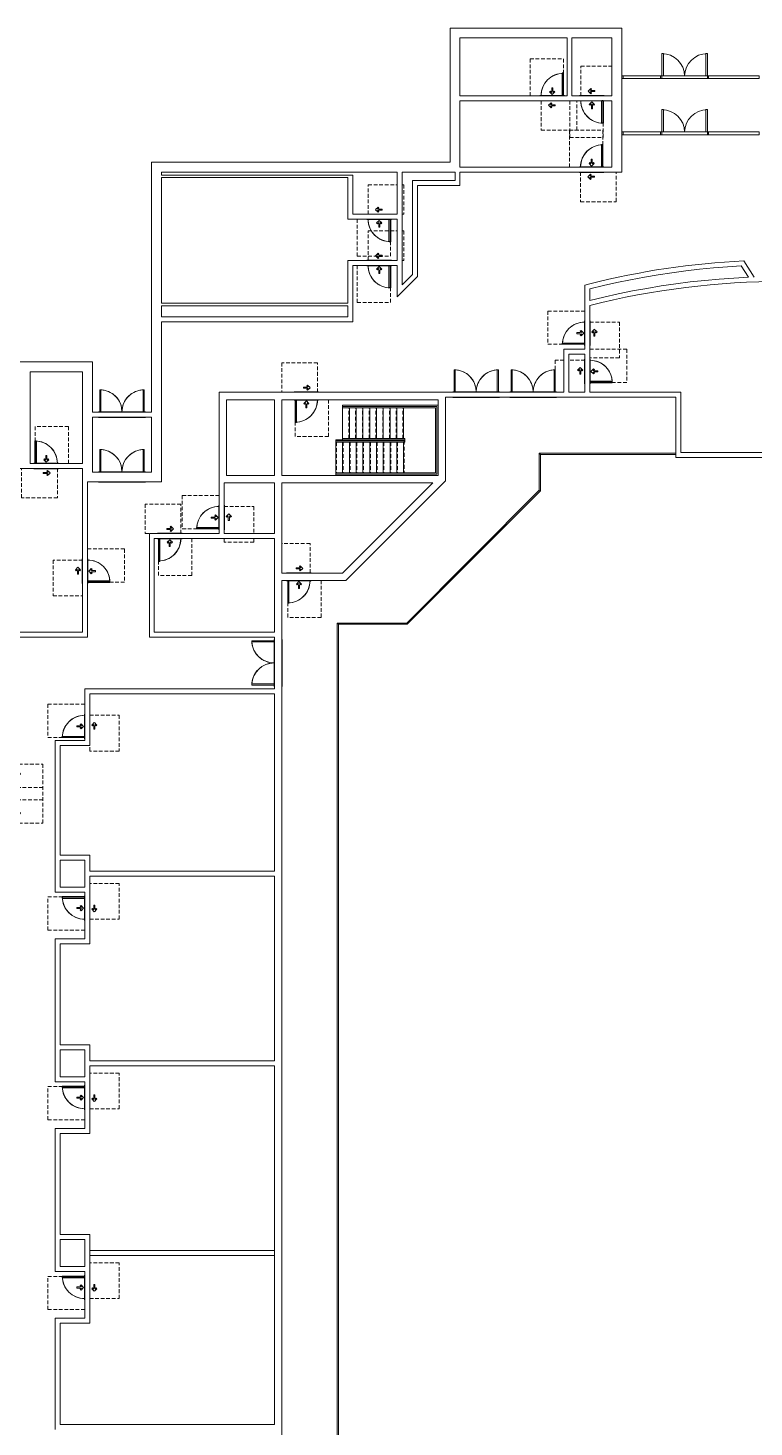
# Model space of a CAD drawing. Header units: inches. Extents: x -2576 to 2174, y -1868 to 1652.
# Drawn here: x -1322 to -142, y -619 to 1652 of the extents above; entities that cross this region are included whole.
import ezdxf

# ---------------------------------------------------------------- set-up
doc = ezdxf.new("R2010")
doc.units = ezdxf.units.IN
doc.header["$MEASUREMENT"] = 0
doc.linetypes.add('ADA Clearance', pattern=[9, 6, -3])
doc.linetypes.add('Overhead', pattern=[9.75, 6, -3.75])
for name, color, linetype, lineweight in [('A-DOOR', 31, 'Continuous', 15), ('A-DOOR-FRAM', 31, 'Continuous', 9), ('A-FLOR-HRAL', 11, 'Continuous', 9), ('A-GLAZ-CWMG', 51, 'Continuous', 9), ('A-WALL', 113, 'Continuous', 15), ('S-STRS', 31, 'Continuous', 9)]:
    doc.layers.add(name, color=color, linetype=linetype, lineweight=lineweight)

# ---------------------------------------------------------------- blocks, each defined once
blk = doc.blocks.new('Door-Single_CE_ - HM Door-2_ HM Frame-5129041-ROOF')
at = {"layer": 'A-DOOR', "linetype": 'ADA Clearance', "lineweight": 9}
for p, q in [((-36, 66), (18, 66)), ((-36, 6), (-36, 66)), ((18, 66), (18, 6)), ((-3, 13.4), (-4.3, 12.1)), ((-4.3, 12.1), (0, 7.9)), ((-3, 13.4), (-0.9, 11.2)), ((-0.9, 19), (-0.9, 11.2)), ((0.9, 19), (-0.9, 19)), ((4.2, 12.1), (0, 7.9)), ((0.9, 19), (0.9, 11.2)), ((3, 13.4), (0.9, 11.2)), ((3, 13.4), (4.2, 12.1)), ((-18, -6), (-18, -54)), ((-2, -9.3), (-6.3, -13.5)), ((-2, -17.8), (-6.3, -13.5)), ((-0.8, -10.5), (-2.9, -12.7)), ((4.8, -12.7), (-2.9, -12.7)), ((4.8, -14.4), (-2.9, -14.4)), ((-0.8, -16.5), (-2.9, -14.4)), ((-0.8, -10.5), (-2, -9.3)), ((-0.8, -16.5), (-2, -17.8)), ((4.8, -14.4), (4.8, -12.7)), ((-18, -54), (28, -54))]:
    blk.add_line(p, q, dxfattribs=at)
at = {"layer": 'A-DOOR'}
for p, q in [((18, 42.5), (16.2, 42.5)), ((16.2, 42.5), (16.2, 6.5)), ((18, 6.5), (18, 42.5)), ((16.2, 6.5), (18, 6.5))]:
    blk.add_line(p, q, dxfattribs=at)
at = {"layer": 'A-DOOR', "lineweight": 25}
for p, q in [((18, 42.5), (16.2, 42.5)), ((16.2, 42.5), (16.2, 6.5)), ((18, 6.5), (18, 42.5)), ((18, 6.5), (16.2, 6.5))]:
    blk.add_line(p, q, dxfattribs=at)
at = {"layer": 'A-DOOR', "lineweight": 9}
for end in [179.9988, 180.5, 180.5, 180.5]:
    blk.add_arc((18, 6.5), 36, 90, end, dxfattribs=at)
at = {"layer": 'A-DOOR-FRAM'}
for p, q in [((-20, 6.5), (20, 6.5)), ((-20, 6), (-20, 6.5)), ((20, 6.5), (20, 6)), ((-20, -6.5), (-20, -6)), ((20, -6.5), (-20, -6.5)), ((20, -6), (20, -6.5))]:
    blk.add_line(p, q, dxfattribs=at)
blk = doc.blocks.new('Rectangular Mullion - 4 1_2_ x 2_ Rectangular_CE_-5144086-ROOF')
at = {"layer": 'A-GLAZ-CWMG'}
for p, q in [((0, 2.25), (-2, 2.25)), ((-2, 2.25), (-2, -2.25)), ((0, -2.25), (0, 2.25)), ((-2, -2.25), (0, -2.25))]:
    blk.add_line(p, q, dxfattribs=at)
blk = doc.blocks.new('Rectangular Mullion - 4 1_2_ x 2_ Rectangular_CE_-5144902-ROOF')
at = {"layer": 'A-GLAZ-CWMG'}
for p, q in [((-215.8, 1479.1), (-215.8, 1483.6)), ((-215.8, 1483.6), (-133.8, 1483.6)), ((-133.8, 1479.1), (-215.8, 1479.1)), ((-133.8, 1483.6), (-133.8, 1479.1))]:
    blk.add_line(p, q, dxfattribs=at)
blk = doc.blocks.new('CW-Double_CE_ - Medium Style-5144934-ROOF')
at = {"layer": 'A-DOOR'}
for p, q in [((-34.5, 38.5), (-37, 38.5)), ((-37, 38.5), (-37, 2.25)), ((-34.5, 2.25), (-34.5, 38.5)), ((34.5, 2.25), (34.5, 38.5)), ((34.5, 38.5), (37, 38.5)), ((37, 38.5), (37, 2.25))]:
    blk.add_line(p, q, dxfattribs=at)
for centre, start, end in [((-37, 1.5), 1.16472, 90), ((37, 1.5), 90, 178.83528)]:
    blk.add_arc(centre, 37, start, end, dxfattribs=at)
blk = doc.blocks.new('Rectangular Mullion - 4 1_2_ x 2_ Rectangular_CE_-5144693-ROOF')
at = {"layer": 'A-GLAZ-CWMG'}
for p, q in [((104.2, 1479.1), (104.2, 1483.6)), ((104.2, 1483.6), (165.2, 1483.6)), ((165.2, 1479.1), (104.2, 1479.1)), ((165.2, 1483.6), (165.2, 1479.1))]:
    blk.add_line(p, q, dxfattribs=at)
blk = doc.blocks.new('Rectangular Mullion - 4 1_2_ x 2_ Rectangular_CE_-5144466-ROOF')
at = {"layer": 'A-GLAZ-CWMG'}
for p, q in [((-1, -2.25), (-1, 2.25)), ((-1, 2.25), (1, 2.25)), ((1, 2.25), (1, -2.25)), ((1, -2.25), (-1, -2.25))]:
    blk.add_line(p, q, dxfattribs=at)
blk = doc.blocks.new('Rectangular Mullion - 4 1_2_ x 2_ Rectangular_CE_-5144527-ROOF')
at = {"layer": 'A-GLAZ-CWMG'}
for p, q in [((-131.8, 1479.1), (-131.8, 1483.6)), ((-131.8, 1483.6), (-57.8, 1483.6)), ((-57.8, 1479.1), (-131.8, 1479.1)), ((-57.8, 1483.6), (-57.8, 1479.1))]:
    blk.add_line(p, q, dxfattribs=at)
blk = doc.blocks.new('Door-Double-Lite_CE_ - WD Door-2_ HM Frame-LG Lite-5146137-ROOF')
at = {"layer": 'A-DOOR', "lineweight": 9}
for p, q in [((-36, -4.2), (-36, -40.5)), ((36, -4.2), (36, -40.5))]:
    blk.add_line(p, q, dxfattribs=at)
at = {"layer": 'A-DOOR'}
for p, q in [((-36, -4.5), (-34.2, -4.5)), ((-36, -40.5), (-36, -4.5)), ((-34.2, -4.5), (-34.2, -40.5)), ((34.2, -4.5), (36, -4.5)), ((34.2, -40.5), (34.2, -4.5)), ((36, -4.5), (36, -40.5)), ((-34.2, -40.5), (-36, -40.5)), ((36, -40.5), (34.2, -40.5))]:
    blk.add_line(p, q, dxfattribs=at)
at = {"layer": 'A-DOOR', "lineweight": 9}
for centre, start, end in [((-36, -4.5), 270, 0.5), ((-36, -4.5), 272.7933, 359.9988), ((36, -4.5), 179.5, 270), ((36, -4.5), 180.0012, 267.2067)]:
    blk.add_arc(centre, 36, start, end, dxfattribs=at)
at = {"layer": 'A-DOOR-FRAM'}
for p, q in [((-38, 4.5), (38, 4.5)), ((-38, 4), (-38, 4.5)), ((38, 4.5), (38, 4)), ((-38, -4.5), (-38, -4)), ((38, -4.5), (-38, -4.5)), ((38, -4), (38, -4.5))]:
    blk.add_line(p, q, dxfattribs=at)
blk = doc.blocks.new('Railing - Railing-5146981-ROOF')
at = {"layer": 'A-FLOR-HRAL'}
for p, q in [((-821.3, 981.8), (-810.3, 981.8)), ((-821.3, 979.8), (-821.3, 981.8)), ((-821.3, 979.8), (-711.3, 979.8)), ((-810.3, 983.8), (-810.3, 985.8)), ((-709.3, 985.8), (-810.3, 985.8)), ((-710.3, 983.8), (-810.3, 983.8)), ((-733.4, 981.8), (-711.3, 981.8)), ((-711.3, 981.8), (-710.3, 981.8)), ((-711.3, 979.8), (-709.3, 979.8)), ((-709.3, 979.8), (-709.3, 985.8))]:
    blk.add_line(p, q, dxfattribs=at)
blk = doc.blocks.new('Railing - Railing-5146985-ROOF')
at = {"layer": 'A-FLOR-HRAL'}
for p, q in [((-810.3, 1035.8), (-810.3, 1037.8)), ((-711.3, 1037.8), (-810.3, 1037.8)), ((-711.3, 1035.8), (-810.3, 1035.8)), ((-657.3, 1037.8), (-711.3, 1037.8)), ((-659.3, 1035.8), (-711.3, 1035.8)), ((-659.3, 929.8), (-659.3, 1035.8)), ((-657.3, 927.8), (-657.3, 1037.8)), ((-821.3, 929.8), (-711.3, 929.8)), ((-821.3, 927.8), (-821.3, 929.8)), ((-821.3, 927.8), (-711.3, 927.8)), ((-711.3, 929.8), (-659.3, 929.8)), ((-711.3, 927.8), (-657.3, 927.8))]:
    blk.add_line(p, q, dxfattribs=at)
blk = doc.blocks.new('Door-Single_CE_ - HM Door-2_ HM Frame-V2-ROOF')
at = {"layer": 'A-DOOR', "linetype": 'ADA Clearance', "lineweight": 9}
for p, q in [((-36, 66), (18, 66)), ((-36, 6), (-36, 66)), ((18, 66), (18, 6)), ((-3, 13.4), (-4.3, 12.1)), ((-4.3, 12.1), (0, 7.9)), ((-3, 13.4), (-0.9, 11.2)), ((-0.9, 19), (-0.9, 11.2)), ((0.9, 19), (-0.9, 19)), ((4.2, 12.1), (0, 7.9)), ((0.9, 19), (0.9, 11.2)), ((3, 13.4), (0.9, 11.2)), ((3, 13.4), (4.2, 12.1)), ((-18, -6), (-18, -54)), ((-2, -9.3), (-6.3, -13.5)), ((-2, -17.8), (-6.3, -13.5)), ((-0.8, -10.5), (-2.9, -12.7)), ((4.8, -12.7), (-2.9, -12.7)), ((4.8, -14.4), (-2.9, -14.4)), ((-0.8, -16.5), (-2.9, -14.4)), ((-0.8, -10.5), (-2, -9.3)), ((-0.8, -16.5), (-2, -17.8)), ((4.8, -14.4), (4.8, -12.7)), ((40, -54), (40, -6)), ((-18, -54), (40, -54))]:
    blk.add_line(p, q, dxfattribs=at)
at = {"layer": 'A-DOOR'}
for p, q in [((18, 42.5), (16.2, 42.5)), ((16.2, 42.5), (16.2, 6.5)), ((18, 6.5), (18, 42.5)), ((16.2, 6.5), (18, 6.5))]:
    blk.add_line(p, q, dxfattribs=at)
at = {"layer": 'A-DOOR', "lineweight": 25}
for p, q in [((18, 42.5), (16.2, 42.5)), ((16.2, 42.5), (16.2, 6.5)), ((18, 6.5), (18, 42.5)), ((18, 6.5), (16.2, 6.5))]:
    blk.add_line(p, q, dxfattribs=at)
at = {"layer": 'A-DOOR', "lineweight": 9}
for end in [179.9988, 180.5, 180.5, 180.5]:
    blk.add_arc((18, 6.5), 36, 90, end, dxfattribs=at)
at = {"layer": 'A-DOOR-FRAM'}
for p, q in [((-20, 6.5), (20, 6.5)), ((-20, 6), (-20, 6.5)), ((20, 6.5), (20, 6)), ((-20, -6.5), (-20, -6)), ((20, -6.5), (-20, -6.5)), ((20, -6), (20, -6.5))]:
    blk.add_line(p, q, dxfattribs=at)
blk = doc.blocks.new('Door-Double-Lite_CE_ - WD Door-2_ HM Frame-LG Lite-5159899-ROOF')
at = {"layer": 'A-DOOR'}
for p, q in [((-36, 44.5), (-36, 8.5)), ((-34.2, 44.5), (-36, 44.5)), ((-34.2, 8.5), (-34.2, 44.5)), ((36, 44.5), (34.2, 44.5)), ((34.2, 44.5), (34.2, 8.5)), ((36, 8.5), (36, 44.5)), ((-36, 8.5), (-34.2, 8.5)), ((34.2, 8.5), (36, 8.5))]:
    blk.add_line(p, q, dxfattribs=at)
at = {"layer": 'A-DOOR', "lineweight": 9}
for p, q in [((-36, 8.2), (-36, 44.5)), ((36, 8.2), (36, 44.5))]:
    blk.add_line(p, q, dxfattribs=at)
for centre, start, end in [((-36, 8.5), 359.5, 90), ((-36, 8.5), 0.0012, 87.2067), ((36, 8.5), 90, 180.5), ((36, 8.5), 92.7843, 179.9988)]:
    blk.add_arc(centre, 36, start, end, dxfattribs=at)
at = {"layer": 'A-DOOR-FRAM'}
for p, q in [((-38, 8.5), (38, 8.5)), ((-38, 8), (-38, 8.5)), ((38, 8.5), (38, 8)), ((-38, -8.5), (-38, -8)), ((38, -8.5), (-38, -8.5)), ((38, -8), (38, -8.5))]:
    blk.add_line(p, q, dxfattribs=at)
blk = doc.blocks.new('Door-Double-Lite_CE_ - WD Door-2_ HM Frame-LG Lite-5146037-ROOF')
at = {"layer": 'A-DOOR'}
for p, q in [((-36, 40.5), (-36, 4.5)), ((-34.2, 40.5), (-36, 40.5)), ((-34.2, 4.5), (-34.2, 40.5)), ((36, 40.5), (34.2, 40.5)), ((34.2, 40.5), (34.2, 4.5)), ((36, 4.5), (36, 40.5)), ((-36, 4.5), (-34.2, 4.5)), ((34.2, 4.5), (36, 4.5))]:
    blk.add_line(p, q, dxfattribs=at)
at = {"layer": 'A-DOOR', "lineweight": 9}
for p, q in [((-36, 4.2), (-36, 40.5)), ((36, 4.2), (36, 40.5))]:
    blk.add_line(p, q, dxfattribs=at)
for centre, start, end in [((-36, 4.5), 359.5, 90), ((-36, 4.5), 0.0012, 87.2067), ((36, 4.5), 90, 180.5), ((36, 4.5), 92.7933, 179.9988)]:
    blk.add_arc(centre, 36, start, end, dxfattribs=at)
at = {"layer": 'A-DOOR-FRAM'}
for p, q in [((-38, 4.5), (38, 4.5)), ((-38, 4), (-38, 4.5)), ((38, 4.5), (38, 4)), ((-38, -4.5), (-38, -4)), ((38, -4.5), (-38, -4.5)), ((38, -4), (38, -4.5))]:
    blk.add_line(p, q, dxfattribs=at)
blk = doc.blocks.new('Door-Double-Lite_CE_ - WD Door-2_ HM Frame-LG Lite-5150793-ROOF')
at = {"layer": 'A-DOOR'}
for p, q in [((-36, 42.5), (-36, 6.5)), ((-34.2, 42.5), (-36, 42.5)), ((-34.2, 6.5), (-34.2, 42.5)), ((36, 42.5), (34.2, 42.5)), ((34.2, 42.5), (34.2, 6.5)), ((36, 6.5), (36, 42.5)), ((-36, 6.5), (-34.2, 6.5)), ((34.2, 6.5), (36, 6.5))]:
    blk.add_line(p, q, dxfattribs=at)
at = {"layer": 'A-DOOR', "lineweight": 9}
for p, q in [((-36, 6.2), (-36, 42.5)), ((36, 6.2), (36, 42.5))]:
    blk.add_line(p, q, dxfattribs=at)
for centre, start, end in [((-36, 6.5), 359.5, 90), ((-36, 6.5), 0.0012, 87.2067), ((36, 6.5), 90, 180.5), ((36, 6.5), 92.7933, 179.9988)]:
    blk.add_arc(centre, 36, start, end, dxfattribs=at)
at = {"layer": 'A-DOOR-FRAM'}
for p, q in [((-38, 6.5), (38, 6.5)), ((-38, 6), (-38, 6.5)), ((38, 6.5), (38, 6)), ((-38, -6.5), (-38, -6)), ((38, -6.5), (-38, -6.5)), ((38, -6), (38, -6.5))]:
    blk.add_line(p, q, dxfattribs=at)
blk = doc.blocks.new('Door-Single_CE_ - HM Door-2_ HM Frame-V5-ROOF')
at = {"layer": 'A-DOOR', "linetype": 'ADA Clearance', "lineweight": 9}
for p, q in [((-36, 64), (18, 64)), ((-36, 4), (-36, 64)), ((18, 64), (18, 4)), ((-3, 11.4), (-4.3, 10.1)), ((-4.3, 10.1), (0, 5.9)), ((-3, 11.4), (-0.9, 9.2)), ((-0.9, 17), (-0.9, 9.2)), ((0.9, 17), (-0.9, 17)), ((4.2, 10.1), (0, 5.9)), ((0.9, 17), (0.9, 9.2)), ((3, 11.4), (0.9, 9.2)), ((3, 11.4), (4.2, 10.1)), ((-18, -4), (-18, -52)), ((-2, -7.3), (-6.3, -11.5)), ((-2, -15.8), (-6.3, -11.5)), ((-0.8, -8.5), (-2.9, -10.7)), ((4.8, -10.7), (-2.9, -10.7)), ((4.8, -12.4), (-2.9, -12.4)), ((-0.8, -14.5), (-2.9, -12.4)), ((-0.8, -8.5), (-2, -7.3)), ((-0.8, -14.5), (-2, -15.8)), ((4.8, -12.4), (4.8, -10.7)), ((40, -52), (40, -4)), ((-18, -52), (40, -52))]:
    blk.add_line(p, q, dxfattribs=at)
at = {"layer": 'A-DOOR'}
for p, q in [((18, 40.5), (16.2, 40.5)), ((16.2, 40.5), (16.2, 4.5)), ((18, 4.5), (18, 40.5)), ((16.2, 4.5), (18, 4.5))]:
    blk.add_line(p, q, dxfattribs=at)
at = {"layer": 'A-DOOR', "lineweight": 25}
for p, q in [((18, 40.5), (16.2, 40.5)), ((16.2, 40.5), (16.2, 4.5)), ((18, 4.5), (18, 40.5)), ((18, 4.5), (16.2, 4.5))]:
    blk.add_line(p, q, dxfattribs=at)
at = {"layer": 'A-DOOR', "lineweight": 9}
for end in [179.9988, 180.5, 180.5, 180.5]:
    blk.add_arc((18, 4.5), 36, 90, end, dxfattribs=at)
at = {"layer": 'A-DOOR-FRAM'}
for p, q in [((-20, 4.5), (20, 4.5)), ((-20, 4), (-20, 4.5)), ((20, 4.5), (20, 4)), ((-20, -4.5), (-20, -4)), ((20, -4.5), (-20, -4.5)), ((20, -4), (20, -4.5))]:
    blk.add_line(p, q, dxfattribs=at)
blk = doc.blocks.new('Door-Single_CE_ - HM Door-2_ HM Frame-V6-ROOF')
at = {"layer": 'A-DOOR', "linetype": 'ADA Clearance', "lineweight": 9}
for p, q in [((-18, 52), (40, 52)), ((-18, 4), (-18, 52)), ((40, 52), (40, 4)), ((-2, 15.8), (-6.3, 11.5)), ((-2, 7.3), (-6.3, 11.5)), ((-0.8, 14.5), (-2.9, 12.4)), ((4.8, 12.4), (-2.9, 12.4)), ((4.8, 10.7), (-2.9, 10.7)), ((-0.8, 8.5), (-2.9, 10.7)), ((-0.8, 14.5), (-2, 15.8)), ((-0.8, 8.5), (-2, 7.3)), ((4.8, 12.4), (4.8, 10.7)), ((40, 4), (31, 4)), ((-36, -4), (-36, -64)), ((-4.3, -10.1), (0, -5.9)), ((-3, -11.4), (-4.3, -10.1)), ((-3, -11.4), (-0.9, -9.2)), ((-0.9, -17), (-0.9, -9.2)), ((0.9, -17), (-0.9, -17)), ((4.2, -10.1), (0, -5.9)), ((0.9, -17), (0.9, -9.2)), ((3, -11.4), (0.9, -9.2)), ((3, -11.4), (4.2, -10.1)), ((18, -64), (18, -4)), ((-36, -64), (18, -64))]:
    blk.add_line(p, q, dxfattribs=at)
at = {"layer": 'A-DOOR'}
for p, q in [((16.2, -40.5), (16.2, -4.5)), ((16.2, -4.5), (18, -4.5)), ((18, -4.5), (18, -40.5)), ((18, -40.5), (16.2, -40.5))]:
    blk.add_line(p, q, dxfattribs=at)
at = {"layer": 'A-DOOR', "lineweight": 25}
for p, q in [((16.2, -40.5), (16.2, -4.5)), ((18, -4.5), (16.2, -4.5)), ((18, -4.5), (18, -40.5)), ((18, -40.5), (16.2, -40.5))]:
    blk.add_line(p, q, dxfattribs=at)
at = {"layer": 'A-DOOR', "lineweight": 9}
for start in [179.5, 179.5, 179.5, 180.0012]:
    blk.add_arc((18, -4.5), 36, start, 270, dxfattribs=at)
at = {"layer": 'A-DOOR-FRAM'}
for p, q in [((-20, 4.5), (20, 4.5)), ((-20, 4), (-20, 4.5)), ((20, 4.5), (20, 4)), ((-20, -4.5), (-20, -4)), ((20, -4.5), (-20, -4.5)), ((20, -4), (20, -4.5))]:
    blk.add_line(p, q, dxfattribs=at)
blk = doc.blocks.new('Door-Single_CE_ - HM Door-2_ HM Frame-V7-ROOF')
at = {"layer": 'A-DOOR', "linetype": 'ADA Clearance', "lineweight": 9}
for p, q in [((-36, 64), (18, 64)), ((-36, 4), (-36, 64)), ((18, 64), (18, 4)), ((-3, 11.4), (-4.3, 10.1)), ((-4.3, 10.1), (0, 5.9)), ((-3, 11.4), (-0.9, 9.2)), ((-0.9, 17), (-0.9, 9.2)), ((0.9, 17), (-0.9, 17)), ((4.2, 10.1), (0, 5.9)), ((0.9, 17), (0.9, 9.2)), ((3, 11.4), (0.9, 9.2)), ((3, 11.4), (4.2, 10.1)), ((-18, -4), (-18, -52)), ((-2, -7.3), (-6.3, -11.5)), ((-2, -15.8), (-6.3, -11.5)), ((-0.8, -8.5), (-2.9, -10.7)), ((4.8, -10.7), (-2.9, -10.7)), ((4.8, -12.4), (-2.9, -12.4)), ((-0.8, -14.5), (-2.9, -12.4)), ((-0.8, -8.5), (-2, -7.3)), ((-0.8, -14.5), (-2, -15.8)), ((4.8, -12.4), (4.8, -10.7)), ((40, -4), (33, -4)), ((40, -52), (40, -4)), ((-18, -52), (40, -52))]:
    blk.add_line(p, q, dxfattribs=at)
at = {"layer": 'A-DOOR'}
for p, q in [((18, 40.5), (16.2, 40.5)), ((16.2, 40.5), (16.2, 4.5)), ((18, 4.5), (18, 40.5)), ((16.2, 4.5), (18, 4.5))]:
    blk.add_line(p, q, dxfattribs=at)
at = {"layer": 'A-DOOR', "lineweight": 25}
for p, q in [((18, 40.5), (16.2, 40.5)), ((16.2, 40.5), (16.2, 4.5)), ((18, 4.5), (18, 40.5)), ((18, 4.5), (16.2, 4.5))]:
    blk.add_line(p, q, dxfattribs=at)
at = {"layer": 'A-DOOR', "lineweight": 9}
for end in [179.9988, 180.5, 180.5, 180.5]:
    blk.add_arc((18, 4.5), 36, 90, end, dxfattribs=at)
at = {"layer": 'A-DOOR-FRAM'}
for p, q in [((-20, 4.5), (20, 4.5)), ((-20, 4), (-20, 4.5)), ((20, 4.5), (20, 4)), ((-20, -4.5), (-20, -4)), ((20, -4.5), (-20, -4.5)), ((20, -4), (20, -4.5))]:
    blk.add_line(p, q, dxfattribs=at)
blk = doc.blocks.new('Door-Single_CE_ - HM Door-2_ HM Frame-V8-ROOF')
at = {"layer": 'A-DOOR', "linetype": 'ADA Clearance', "lineweight": 9}
for p, q in [((-18, 52), (26, 52)), ((-18, 4), (-18, 52)), ((34, 52), (40, 52)), ((40, 52), (40, 4)), ((-2, 15.8), (-6.3, 11.5)), ((-2, 7.3), (-6.3, 11.5)), ((-0.8, 14.5), (-2.9, 12.4)), ((4.8, 12.4), (-2.9, 12.4)), ((4.8, 10.7), (-2.9, 10.7)), ((-0.8, 8.5), (-2.9, 10.7)), ((-0.8, 14.5), (-2, 15.8)), ((-0.8, 8.5), (-2, 7.3)), ((4.8, 12.4), (4.8, 10.7)), ((40, 4), (34, 4)), ((-36, -4), (-36, -64)), ((-4.3, -10.1), (0, -5.9)), ((-3, -11.4), (-4.3, -10.1)), ((-3, -11.4), (-0.9, -9.2)), ((-0.9, -17), (-0.9, -9.2)), ((0.9, -17), (-0.9, -17)), ((4.2, -10.1), (0, -5.9)), ((0.9, -17), (0.9, -9.2)), ((3, -11.4), (0.9, -9.2)), ((3, -11.4), (4.2, -10.1)), ((18, -64), (18, -4)), ((-36, -64), (18, -64))]:
    blk.add_line(p, q, dxfattribs=at)
at = {"layer": 'A-DOOR'}
for p, q in [((16.2, -40.5), (16.2, -4.5)), ((16.2, -4.5), (18, -4.5)), ((18, -4.5), (18, -40.5)), ((18, -40.5), (16.2, -40.5))]:
    blk.add_line(p, q, dxfattribs=at)
at = {"layer": 'A-DOOR', "lineweight": 25}
for p, q in [((16.2, -40.5), (16.2, -4.5)), ((18, -4.5), (16.2, -4.5)), ((18, -4.5), (18, -40.5)), ((18, -40.5), (16.2, -40.5))]:
    blk.add_line(p, q, dxfattribs=at)
at = {"layer": 'A-DOOR', "lineweight": 9}
for start in [179.5, 179.5, 179.5, 180.0012]:
    blk.add_arc((18, -4.5), 36, start, 270, dxfattribs=at)
at = {"layer": 'A-DOOR-FRAM'}
for p, q in [((-20, 4.5), (20, 4.5)), ((-20, 4), (-20, 4.5)), ((20, 4.5), (20, 4)), ((-20, -4.5), (-20, -4)), ((20, -4.5), (-20, -4.5)), ((20, -4), (20, -4.5))]:
    blk.add_line(p, q, dxfattribs=at)
blk = doc.blocks.new('Door-Single_CE_ - HM Door-2_ HM Frame-V10-ROOF')
at = {"layer": 'A-DOOR', "linetype": 'ADA Clearance', "lineweight": 9}
for p, q in [((-36, 64), (18, 64)), ((-36, 4), (-36, 64)), ((18, 64), (18, 4)), ((-3, 11.4), (-4.3, 10.1)), ((-4.3, 10.1), (0, 5.9)), ((-3, 11.4), (-0.9, 9.2)), ((-0.9, 17), (-0.9, 9.2)), ((0.9, 17), (-0.9, 17)), ((4.2, 10.1), (0, 5.9)), ((0.9, 17), (0.9, 9.2)), ((3, 11.4), (0.9, 9.2)), ((3, 11.4), (4.2, 10.1)), ((-18, -4), (-18, -52)), ((-2, -7.3), (-6.3, -11.5)), ((-2, -15.8), (-6.3, -11.5)), ((-0.8, -8.5), (-2.9, -10.7)), ((4.8, -10.7), (-2.9, -10.7)), ((4.8, -12.4), (-2.9, -12.4)), ((-0.8, -14.5), (-2.9, -12.4)), ((-0.8, -8.5), (-2, -7.3)), ((-0.8, -14.5), (-2, -15.8)), ((4.8, -12.4), (4.8, -10.7)), ((40, -52), (40, -4.5)), ((-18, -52), (40, -52))]:
    blk.add_line(p, q, dxfattribs=at)
at = {"layer": 'A-DOOR'}
for p, q in [((18, 40.5), (16.2, 40.5)), ((16.2, 40.5), (16.2, 4.5)), ((18, 4.5), (18, 40.5)), ((16.2, 4.5), (18, 4.5))]:
    blk.add_line(p, q, dxfattribs=at)
at = {"layer": 'A-DOOR', "lineweight": 25}
for p, q in [((18, 40.5), (16.2, 40.5)), ((16.2, 40.5), (16.2, 4.5)), ((18, 4.5), (18, 40.5)), ((18, 4.5), (16.2, 4.5))]:
    blk.add_line(p, q, dxfattribs=at)
at = {"layer": 'A-DOOR', "lineweight": 9}
for end in [179.9988, 180.5, 180.5, 180.5]:
    blk.add_arc((18, 4.5), 36, 90, end, dxfattribs=at)
at = {"layer": 'A-DOOR-FRAM'}
for p, q in [((-20, 4.5), (20, 4.5)), ((-20, 4), (-20, 4.5)), ((20, 4.5), (20, 4)), ((-20, -4.5), (-20, -4)), ((20, -4.5), (-20, -4.5)), ((20, -4), (20, -4.5))]:
    blk.add_line(p, q, dxfattribs=at)
blk = doc.blocks.new('Door-Single_CE_ - HM Door-2_ HM Frame-V11-ROOF')
at = {"layer": 'A-DOOR', "linetype": 'ADA Clearance', "lineweight": 9}
for p, q in [((-18, 52), (40, 52)), ((-18, 4), (-18, 52)), ((40, 52), (40, 4.5)), ((-2, 15.8), (-6.3, 11.5)), ((-2, 7.3), (-6.3, 11.5)), ((-0.8, 14.5), (-2.9, 12.4)), ((4.8, 12.4), (-2.9, 12.4)), ((4.8, 10.7), (-2.9, 10.7)), ((-0.8, 8.5), (-2.9, 10.7)), ((-0.8, 14.5), (-2, 15.8)), ((-0.8, 8.5), (-2, 7.3)), ((4.8, 12.4), (4.8, 10.7)), ((-36, -4), (-36, -64)), ((-4.3, -10.1), (0, -5.9)), ((-3, -11.4), (-4.3, -10.1)), ((-3, -11.4), (-0.9, -9.2)), ((-0.9, -17), (-0.9, -9.2)), ((0.9, -17), (-0.9, -17)), ((4.2, -10.1), (0, -5.9)), ((0.9, -17), (0.9, -9.2)), ((3, -11.4), (0.9, -9.2)), ((3, -11.4), (4.2, -10.1)), ((18, -64), (18, -4)), ((-36, -64), (18, -64))]:
    blk.add_line(p, q, dxfattribs=at)
at = {"layer": 'A-DOOR'}
for p, q in [((16.2, -40.5), (16.2, -4.5)), ((16.2, -4.5), (18, -4.5)), ((18, -4.5), (18, -40.5)), ((18, -40.5), (16.2, -40.5))]:
    blk.add_line(p, q, dxfattribs=at)
at = {"layer": 'A-DOOR', "lineweight": 25}
for p, q in [((16.2, -40.5), (16.2, -4.5)), ((18, -4.5), (16.2, -4.5)), ((18, -4.5), (18, -40.5)), ((18, -40.5), (16.2, -40.5))]:
    blk.add_line(p, q, dxfattribs=at)
at = {"layer": 'A-DOOR', "lineweight": 9}
for start in [179.5, 179.5, 179.5, 180.0012]:
    blk.add_arc((18, -4.5), 36, start, 270, dxfattribs=at)
at = {"layer": 'A-DOOR-FRAM'}
for p, q in [((-20, 4.5), (20, 4.5)), ((-20, 4), (-20, 4.5)), ((20, 4.5), (20, 4)), ((-20, -4.5), (-20, -4)), ((20, -4.5), (-20, -4.5)), ((20, -4), (20, -4.5))]:
    blk.add_line(p, q, dxfattribs=at)
blk = doc.blocks.new('Door-Single_CE_ - HM Door-2_ HM Frame-V13-ROOF')
at = {"layer": 'A-DOOR', "linetype": 'ADA Clearance', "lineweight": 9}
for p, q in [((-18, 52), (40, 52)), ((-18, 4), (-18, 52)), ((40, 52), (40, 4)), ((-2, 15.8), (-6.3, 11.5)), ((-2, 7.3), (-6.3, 11.5)), ((-0.8, 14.5), (-2.9, 12.4)), ((4.8, 12.4), (-2.9, 12.4)), ((4.8, 10.7), (-2.9, 10.7)), ((-0.8, 8.5), (-2.9, 10.7)), ((-0.8, 14.5), (-2, 15.8)), ((-0.8, 8.5), (-2, 7.3)), ((4.8, 12.4), (4.8, 10.7)), ((-36, -4), (-36, -64)), ((-4.3, -10.1), (0, -5.9)), ((-3, -11.4), (-4.3, -10.1)), ((-3, -11.4), (-0.9, -9.2)), ((-0.9, -17), (-0.9, -9.2)), ((0.9, -17), (-0.9, -17)), ((4.2, -10.1), (0, -5.9)), ((0.9, -17), (0.9, -9.2)), ((3, -11.4), (0.9, -9.2)), ((3, -11.4), (4.2, -10.1)), ((18, -64), (18, -4)), ((-36, -64), (18, -64))]:
    blk.add_line(p, q, dxfattribs=at)
at = {"layer": 'A-DOOR'}
for p, q in [((16.2, -40.5), (16.2, -4.5)), ((16.2, -4.5), (18, -4.5)), ((18, -4.5), (18, -40.5)), ((18, -40.5), (16.2, -40.5))]:
    blk.add_line(p, q, dxfattribs=at)
at = {"layer": 'A-DOOR', "lineweight": 25}
for p, q in [((16.2, -40.5), (16.2, -4.5)), ((18, -4.5), (16.2, -4.5)), ((18, -4.5), (18, -40.5)), ((18, -40.5), (16.2, -40.5))]:
    blk.add_line(p, q, dxfattribs=at)
at = {"layer": 'A-DOOR', "lineweight": 9}
for start in [179.5, 179.5, 179.5, 180.0012]:
    blk.add_arc((18, -4.5), 36, start, 270, dxfattribs=at)
at = {"layer": 'A-DOOR-FRAM'}
for p, q in [((-20, 4.5), (20, 4.5)), ((-20, 4), (-20, 4.5)), ((20, 4.5), (20, 4)), ((-20, -4.5), (-20, -4)), ((20, -4.5), (-20, -4.5)), ((20, -4), (20, -4.5))]:
    blk.add_line(p, q, dxfattribs=at)
blk = doc.blocks.new('Door-Single_CE_ - HM Door-2_ HM Frame-V20-ROOF')
at = {"layer": 'A-DOOR', "linetype": 'ADA Clearance', "lineweight": 9}
for p, q in [((-18, 52), (29, 52)), ((-18, 4), (-18, 52)), ((37, 52), (40, 52)), ((40, 52), (40, 4)), ((-2, 15.8), (-6.3, 11.5)), ((-2, 7.3), (-6.3, 11.5)), ((-0.8, 14.5), (-2.9, 12.4)), ((4.8, 12.4), (-2.9, 12.4)), ((4.8, 10.7), (-2.9, 10.7)), ((-0.8, 8.5), (-2.9, 10.7)), ((-0.8, 14.5), (-2, 15.8)), ((-0.8, 8.5), (-2, 7.3)), ((4.8, 12.4), (4.8, 10.7)), ((40, 4), (37, 4)), ((-36, -4), (-36, -64)), ((-4.3, -10.1), (0, -5.9)), ((-3, -11.4), (-4.3, -10.1)), ((-3, -11.4), (-0.9, -9.2)), ((-0.9, -17), (-0.9, -9.2)), ((0.9, -17), (-0.9, -17)), ((4.2, -10.1), (0, -5.9)), ((0.9, -17), (0.9, -9.2)), ((3, -11.4), (0.9, -9.2)), ((3, -11.4), (4.2, -10.1)), ((18, -64), (18, -4)), ((-36, -64), (18, -64))]:
    blk.add_line(p, q, dxfattribs=at)
at = {"layer": 'A-DOOR'}
for p, q in [((16.2, -40.5), (16.2, -4.5)), ((16.2, -4.5), (18, -4.5)), ((18, -4.5), (18, -40.5)), ((18, -40.5), (16.2, -40.5))]:
    blk.add_line(p, q, dxfattribs=at)
at = {"layer": 'A-DOOR', "lineweight": 25}
for p, q in [((16.2, -40.5), (16.2, -4.5)), ((18, -4.5), (16.2, -4.5)), ((18, -4.5), (18, -40.5)), ((18, -40.5), (16.2, -40.5))]:
    blk.add_line(p, q, dxfattribs=at)
at = {"layer": 'A-DOOR', "lineweight": 9}
for start in [179.5, 179.5, 179.5, 180.0012]:
    blk.add_arc((18, -4.5), 36, start, 270, dxfattribs=at)
at = {"layer": 'A-DOOR-FRAM'}
for p, q in [((-20, 4.5), (20, 4.5)), ((-20, 4), (-20, 4.5)), ((20, 4.5), (20, 4)), ((-20, -4.5), (-20, -4)), ((20, -4.5), (-20, -4.5)), ((20, -4), (20, -4.5))]:
    blk.add_line(p, q, dxfattribs=at)
blk = doc.blocks.new('Door-Single_CE_ - HM Door-2_ HM Frame-V21-ROOF')
at = {"layer": 'A-DOOR', "linetype": 'ADA Clearance', "lineweight": 9}
for p, q in [((-18, 52), (32.5, 52)), ((-18, 4), (-18, 52)), ((-2, 15.8), (-6.3, 11.5)), ((-2, 7.3), (-6.3, 11.5)), ((-0.8, 14.5), (-2.9, 12.4)), ((4.8, 12.4), (-2.9, 12.4)), ((4.8, 10.7), (-2.9, 10.7)), ((-0.8, 8.5), (-2.9, 10.7)), ((-0.8, 14.5), (-2, 15.8)), ((-0.8, 8.5), (-2, 7.3)), ((4.8, 12.4), (4.8, 10.7)), ((-36, -4), (-36, -64)), ((-4.3, -10.1), (0, -5.9)), ((-3, -11.4), (-4.3, -10.1)), ((-3, -11.4), (-0.9, -9.2)), ((-0.9, -17), (-0.9, -9.2)), ((0.9, -17), (-0.9, -17)), ((4.2, -10.1), (0, -5.9)), ((0.9, -17), (0.9, -9.2)), ((3, -11.4), (0.9, -9.2)), ((3, -11.4), (4.2, -10.1)), ((18, -64), (18, -4)), ((-36, -64), (18, -64))]:
    blk.add_line(p, q, dxfattribs=at)
at = {"layer": 'A-DOOR'}
for p, q in [((16.2, -40.5), (16.2, -4.5)), ((16.2, -4.5), (18, -4.5)), ((18, -4.5), (18, -40.5)), ((18, -40.5), (16.2, -40.5))]:
    blk.add_line(p, q, dxfattribs=at)
at = {"layer": 'A-DOOR', "lineweight": 25}
for p, q in [((16.2, -40.5), (16.2, -4.5)), ((18, -4.5), (16.2, -4.5)), ((18, -4.5), (18, -40.5)), ((18, -40.5), (16.2, -40.5))]:
    blk.add_line(p, q, dxfattribs=at)
at = {"layer": 'A-DOOR', "lineweight": 9}
for start in [179.5, 179.5, 179.5, 180.0012]:
    blk.add_arc((18, -4.5), 36, start, 270, dxfattribs=at)
at = {"layer": 'A-DOOR-FRAM'}
for p, q in [((-20, 4.5), (20, 4.5)), ((-20, 4), (-20, 4.5)), ((20, 4.5), (20, 4)), ((-20, -4.5), (-20, -4)), ((20, -4.5), (-20, -4.5)), ((20, -4), (20, -4.5))]:
    blk.add_line(p, q, dxfattribs=at)
blk = doc.blocks.new('Door-Single_CE_ - HM Door-2_ HM Frame-V34-ROOF')
at = {"layer": 'A-DOOR', "linetype": 'ADA Clearance', "lineweight": 9}
for p, q in [((-36, 64), (18, 64)), ((-36, 4), (-36, 64)), ((18, 64), (18, 4)), ((-3, 11.4), (-4.3, 10.1)), ((-4.3, 10.1), (0, 5.9)), ((-3, 11.4), (-0.9, 9.2)), ((-0.9, 17), (-0.9, 9.2)), ((0.9, 17), (-0.9, 17)), ((4.2, 10.1), (0, 5.9)), ((0.9, 17), (0.9, 9.2)), ((3, 11.4), (0.9, 9.2)), ((3, 11.4), (4.2, 10.1)), ((-18, -4), (-18, -30)), ((-2, -7.3), (-6.3, -11.5)), ((-2, -15.8), (-6.3, -11.5)), ((-0.8, -8.5), (-2.9, -10.7)), ((4.8, -10.7), (-2.9, -10.7)), ((4.8, -12.4), (-2.9, -12.4)), ((-0.8, -14.5), (-2.9, -12.4)), ((-0.8, -8.5), (-2, -7.3)), ((-0.8, -14.5), (-2, -15.8)), ((4.8, -12.4), (4.8, -10.7)), ((-18, -38), (-18, -52)), ((-18, -52), (-2.5, -52))]:
    blk.add_line(p, q, dxfattribs=at)
at = {"layer": 'A-DOOR'}
for p, q in [((18, 40.5), (16.2, 40.5)), ((16.2, 40.5), (16.2, 4.5)), ((18, 4.5), (18, 40.5)), ((16.2, 4.5), (18, 4.5))]:
    blk.add_line(p, q, dxfattribs=at)
at = {"layer": 'A-DOOR', "lineweight": 25}
for p, q in [((18, 40.5), (16.2, 40.5)), ((16.2, 40.5), (16.2, 4.5)), ((18, 4.5), (18, 40.5)), ((18, 4.5), (16.2, 4.5))]:
    blk.add_line(p, q, dxfattribs=at)
at = {"layer": 'A-DOOR', "lineweight": 9}
for end in [179.9988, 180.5, 180.5, 180.5]:
    blk.add_arc((18, 4.5), 36, 90, end, dxfattribs=at)
at = {"layer": 'A-DOOR-FRAM'}
for p, q in [((-20, 4.5), (20, 4.5)), ((-20, 4), (-20, 4.5)), ((20, 4.5), (20, 4)), ((-20, -4.5), (-20, -4)), ((20, -4.5), (-20, -4.5)), ((20, -4), (20, -4.5))]:
    blk.add_line(p, q, dxfattribs=at)
blk = doc.blocks.new('Railing - Railing-5191804-ROOF')
at = {"layer": 'A-FLOR-HRAL'}
for p, q in [((-490.8, 961.8), (-268.8, 961.8)), ((-490.8, 961.8), (-488.8, 959.8)), ((-490.8, 901.7), (-490.8, 961.8)), ((-268.8, 959.8), (-488.8, 959.8)), ((-488.8, 959.8), (-488.8, 900.9)), ((79.2, 961.8), (301.2, 961.8)), ((299.2, 959.8), (79.2, 959.8)), ((301.2, 961.8), (299.2, 959.8)), ((299.2, 900.9), (299.2, 959.8)), ((301.2, 961.8), (301.2, 901.7)), ((-706.3, 686.2), (-490.8, 901.7)), ((-488.8, 900.9), (-705.5, 684.2)), ((-490.8, 901.7), (-488.8, 900.9)), ((301.2, 901.7), (299.2, 900.9)), ((515.8, 684.2), (299.2, 900.9)), ((301.2, 901.7), (516.6, 686.2)), ((-819.3, 686.2), (-706.3, 686.2)), ((-819.3, 686.2), (-817.3, 684.2)), ((-819.3, -649.6), (-819.3, 686.2)), ((-705.5, 684.2), (-817.3, 684.2)), ((-817.3, 684.2), (-817.3, -647.6)), ((-706.3, 686.2), (-705.5, 684.2)), ((516.6, 686.2), (515.8, 684.2)), ((627.7, 684.2), (515.8, 684.2)), ((516.6, 686.2), (629.7, 686.2)), ((629.7, 686.2), (627.7, 684.2)), ((627.7, -647.6), (627.7, 684.2)), ((629.7, 686.2), (629.7, -649.6)), ((-819.3, -649.6), (-817.3, -647.6)), ((-706.3, -649.6), (-819.3, -649.6)), ((-817.3, -647.6), (-705.5, -647.6)), ((-706.3, -649.6), (-705.5, -647.6)), ((-490.8, -865.1), (-706.3, -649.6)), ((-705.5, -647.6), (-488.8, -864.3)), ((299.2, -864.3), (515.8, -647.6)), ((516.6, -649.6), (301.2, -865.1)), ((516.6, -649.6), (515.8, -647.6)), ((515.8, -647.6), (627.7, -647.6)), ((629.7, -649.6), (516.6, -649.6)), ((629.7, -649.6), (627.7, -647.6)), ((-490.8, -865.1), (-488.8, -864.3)), ((-490.8, -940.2), (-490.8, -865.1)), ((-488.8, -864.3), (-488.8, -938.2)), ((299.2, -938.2), (299.2, -864.3)), ((301.2, -865.1), (299.2, -864.3)), ((301.2, -865.1), (301.2, -940.2)), ((-490.8, -940.2), (-488.8, -938.2)), ((301.2, -940.2), (-490.8, -940.2)), ((-488.8, -938.2), (299.2, -938.2)), ((301.2, -940.2), (299.2, -938.2))]:
    blk.add_line(p, q, dxfattribs=at)

msp = doc.modelspace()

# ---------------------------------------------------------------- linework, layer by layer
at = {"layer": 'A-WALL'}
for p, q in [((-635.8, 1434.3), (-635.8, 1652.3)), ((-635.8, 1652.3), (-356.8, 1652.3)), ((-619.8, 1636.3), (-619.8, 1542.3)), ((-445.8, 1636.3), (-619.8, 1636.3)), ((-445.8, 1542.3), (-445.8, 1636.3)), ((-372.8, 1636.3), (-437.8, 1636.3)), ((-437.8, 1636.3), (-437.8, 1542.3)), ((-372.8, 1542.3), (-372.8, 1636.3)), ((-356.8, 1652.3), (-356.8, 1418.3)), ((-619.8, 1542.3), (-445.8, 1542.3)), ((-619.8, 1534.3), (-619.8, 1426.3)), ((-372.8, 1534.3), (-619.8, 1534.3)), ((-437.8, 1542.3), (-372.8, 1542.3)), ((-372.8, 1426.3), (-372.8, 1534.3)), ((-1120.8, 1028.4), (-1120.8, 1434.3)), ((-1120.8, 1434.3), (-635.8, 1434.3)), ((-1104.8, 1418.3), (-1104.8, 1413.4)), ((-721.8, 1418.3), (-1104.8, 1418.3)), ((-1104.8, 1413.4), (-793.8, 1413.4)), ((-801.8, 1409.4), (-1104.8, 1409.4)), ((-1104.8, 1409.4), (-1104.8, 1205.4)), ((-801.8, 1341.8), (-801.8, 1409.4)), ((-793.8, 1413.4), (-793.8, 1349.8)), ((-721.8, 1349.8), (-721.8, 1418.3)), ((-713.8, 1418.3), (-713.8, 1235.1)), ((-627.8, 1418.3), (-713.8, 1418.3)), ((-627.8, 1404.8), (-627.8, 1418.3)), ((-619.8, 1426.3), (-372.8, 1426.3)), ((-356.8, 1418.3), (-619.8, 1418.3)), ((-619.8, 1418.3), (-619.8, 1396.8)), ((-696.8, 1404.8), (-627.8, 1404.8)), ((-696.8, 1252.1), (-696.8, 1404.8)), ((-619.8, 1396.8), (-688.8, 1396.8)), ((-688.8, 1396.8), (-688.8, 1248.8)), ((-721.8, 1341.8), (-801.8, 1341.8)), ((-793.8, 1349.8), (-721.8, 1349.8)), ((-721.8, 1274.8), (-721.8, 1341.8)), ((-801.8, 1205.4), (-801.8, 1274.8)), ((-801.8, 1274.8), (-721.8, 1274.8)), ((-158.4, 1274.2), (-142, 1247.9)), ((-793.8, 1266.8), (-793.8, 1175.4)), ((-721.8, 1266.8), (-793.8, 1266.8)), ((-721.8, 1215.8), (-721.8, 1266.8)), ((-713.8, 1235.1), (-696.8, 1252.1)), ((-151.2, 1247.6), (-162.7, 1266)), ((-688.8, 1248.8), (-721.8, 1215.8)), ((-416.8, 1130.8), (-416.8, 1234.8)), ((-408.8, 1228.6), (-408.8, 1209.9)), ((-1104.8, 1205.4), (-801.8, 1205.4)), ((-801.8, 1201.4), (-1104.8, 1201.4)), ((-1104.8, 1201.4), (-1104.8, 1183.4)), ((-1104.8, 1183.4), (-801.8, 1183.4)), ((-801.8, 1183.4), (-801.8, 1201.4)), ((-408.8, 1201.6), (-408.8, 1060.8)), ((-793.8, 1175.4), (-1104.8, 1175.4)), ((-1104.8, 1175.4), (-1104.8, 915.4)), ((-450.8, 1060.8), (-450.8, 1130.8)), ((-450.8, 1130.8), (-416.8, 1130.8)), ((-442.8, 1122.8), (-442.8, 1060.8)), ((-416.8, 1122.8), (-442.8, 1122.8)), ((-416.8, 1060.8), (-416.8, 1122.8)), ((-2311.3, 1110.3), (-1216.8, 1110.3)), ((-1232.8, 1094.3), (-1317.8, 1094.3)), ((-1317.8, 1094.3), (-1317.8, 945.3)), ((-1232.8, 945.3), (-1232.8, 1094.3)), ((-1216.8, 1110.3), (-1216.8, 1028.4)), ((-1010.8, 1060.8), (-450.8, 1060.8)), ((-1010.8, 831.4), (-1010.8, 1060.8)), ((-921.3, 1048.8), (-998.8, 1048.8)), ((-998.8, 1048.8), (-998.8, 925.8)), ((-921.3, 925.8), (-921.3, 1048.8)), ((-909.3, 1048.8), (-909.3, 925.8)), ((-655.3, 1048.8), (-909.3, 1048.8)), ((-655.3, 925.8), (-655.3, 1048.8)), ((-643.3, 1052.8), (-643.3, 917.3)), ((-268.8, 1052.8), (-643.3, 1052.8)), ((-442.8, 1060.8), (-416.8, 1060.8)), ((-408.8, 1060.8), (-260.8, 1060.8)), ((-268.8, 954.8), (-268.8, 1052.8)), ((-260.8, 1060.8), (-260.8, 962.8)), ((-1216.8, 1028.4), (-1120.8, 1028.4)), ((-1120.8, 1020.4), (-1216.8, 1020.4)), ((-1216.8, 1020.4), (-1216.8, 931.4)), ((-1120.8, 931.4), (-1120.8, 1020.4)), ((79.2, 954.8), (-268.8, 954.8)), ((-260.8, 962.8), (71.2, 962.8)), ((-1232.8, 937.3), (-2140.3, 937.3)), ((-1317.8, 945.3), (-1232.8, 945.3)), ((-1232.8, 671.4), (-1232.8, 937.3)), ((-1216.8, 931.4), (-1120.8, 931.4)), ((-1104.8, 915.4), (-1224.8, 915.4)), ((-1224.8, 915.4), (-1224.8, 663.4)), ((-921.3, 913.8), (-1002.8, 913.8)), ((-1002.8, 913.8), (-1002.8, 831.4)), ((-998.8, 925.8), (-921.3, 925.8)), ((-921.3, 831.4), (-921.3, 913.8)), ((-909.3, 925.8), (-655.3, 925.8)), ((-909.3, 913.8), (-909.3, 767.4)), ((-663.8, 913.8), (-909.3, 913.8)), ((-810.3, 767.4), (-663.8, 913.8)), ((-643.3, 917.3), (-805.3, 755.4)), ((-1124.3, 831.4), (-1010.8, 831.4)), ((-1124.3, 663.4), (-1124.3, 831.4)), ((-921.3, 823.4), (-1116.3, 823.4)), ((-1116.3, 823.4), (-1116.3, 671.4)), ((-1002.8, 831.4), (-921.3, 831.4)), ((-921.3, 671.4), (-921.3, 823.4)), ((-909.3, 767.4), (-810.3, 767.4)), ((-909.3, 755.4), (-909.3, -727.2)), ((-805.3, 755.4), (-909.3, 755.4)), ((-1345.3, 671.4), (-1232.8, 671.4)), ((-1224.8, 663.4), (-1345.3, 663.4)), ((-921.3, 663.4), (-1124.3, 663.4)), ((-1116.3, 671.4), (-921.3, 671.4)), ((-921.3, 579.4), (-921.3, 663.4)), ((-1229.3, 579.4), (-921.3, 579.4)), ((-1229.3, 495.4), (-1229.3, 579.4)), ((-921.3, 571.4), (-1221.3, 571.4)), ((-1221.3, 571.4), (-1221.3, 487.4)), ((-921.3, 283.4), (-921.3, 571.4)), ((-1277.3, 495.4), (-1229.3, 495.4)), ((-1277.3, 249.4), (-1277.3, 495.4)), ((-1221.3, 487.4), (-1269.3, 487.4)), ((-1269.3, 487.4), (-1269.3, 309.4)), ((-1269.3, 309.4), (-1221.3, 309.4)), ((-1229.3, 301.4), (-1269.3, 301.4)), ((-1269.3, 301.4), (-1269.3, 257.4)), ((-1229.3, 257.4), (-1229.3, 301.4)), ((-1221.3, 309.4), (-1221.3, 283.4)), ((-1221.3, 283.4), (-921.3, 283.4)), ((-921.3, 275.4), (-1221.3, 275.4)), ((-1221.3, 275.4), (-1221.3, 165.4)), ((-921.3, -24.6), (-921.3, 275.4)), ((-1269.3, 257.4), (-1229.3, 257.4)), ((-1229.3, 249.4), (-1277.3, 249.4)), ((-1229.3, 173.4), (-1229.3, 249.4)), ((-1277.3, 173.4), (-1229.3, 173.4)), ((-1277.3, -58.6), (-1277.3, 173.4)), ((-1221.3, 165.4), (-1269.3, 165.4)), ((-1269.3, 165.4), (-1269.3, 1.4)), ((-1269.3, 1.4), (-1221.3, 1.4)), ((-1221.3, 1.4), (-1221.3, -24.6)), ((-1229.3, -6.6), (-1269.3, -6.6)), ((-1269.3, -6.6), (-1269.3, -50.6)), ((-1229.3, -50.6), (-1229.3, -6.6)), ((-1221.3, -24.6), (-921.3, -24.6)), ((-921.3, -32.6), (-1221.3, -32.6)), ((-1221.3, -32.6), (-1221.3, -142.6)), ((-921.3, -615.2), (-921.3, -32.6)), ((-1229.3, -58.6), (-1277.3, -58.6)), ((-1269.3, -50.6), (-1229.3, -50.6)), ((-1229.3, -134.6), (-1229.3, -58.6)), ((-1277.3, -134.6), (-1229.3, -134.6)), ((-1277.3, -366.6), (-1277.3, -134.6)), ((-1221.3, -142.6), (-1269.3, -142.6)), ((-1269.3, -142.6), (-1269.3, -306.6)), ((-1269.3, -306.6), (-1221.3, -306.6)), ((-1229.3, -314.6), (-1269.3, -314.6)), ((-1269.3, -314.6), (-1269.3, -358.6)), ((-1229.3, -358.6), (-1229.3, -314.6)), ((-1221.3, -306.6), (-1221.3, -450.6)), ((-1221.3, -332.6), (-921.3, -332.6)), ((-921.3, -340.6), (-1221.3, -340.6)), ((-1269.3, -358.6), (-1229.3, -358.6)), ((-1229.3, -366.6), (-1277.3, -366.6)), ((-1229.3, -442.6), (-1229.3, -366.6)), ((-1277.3, -623.2), (-1277.3, -442.6)), ((-1277.3, -442.6), (-1229.3, -442.6)), ((-1269.3, -450.6), (-1269.3, -615.2)), ((-1221.3, -450.6), (-1269.3, -450.6)), ((-1269.3, -615.2), (-921.3, -615.2))]:
    msp.add_line(p, q, dxfattribs=at)
at = {"layer": 'A-WALL', "flags": 128}
for points in [[(-408.8, 1228.6), (-386.8, 1234), (-364.7, 1239), (-342.5, 1243.6), (-320.2, 1247.8), (-297.9, 1251.6), (-275.5, 1255), (-253, 1258), (-230.5, 1260.6), (-207.9, 1262.8), (-185.3, 1264.6), (-162.7, 1266)], [(-151.2, 1247.6), (-174.9, 1246.3), (-198.5, 1244.6), (-222.1, 1242.5), (-245.7, 1239.9), (-269.2, 1236.9), (-292.7, 1233.5), (-316.1, 1229.6), (-339.4, 1225.3), (-362.6, 1220.6), (-385.8, 1215.4), (-408.8, 1209.9)]]:
    msp.add_lwpolyline(points, dxfattribs=at)
at = {"layer": 'A-WALL'}
for centre, radius, start, end in [((-94.8, -9.7), 1285.6, 92.8355, 104.1377), ((-94.8, -9.7), 1285.6, 104.1377, 104.5057), ((-94.8, -36.7), 1277.6, 75.7719, 104.2281)]:
    msp.add_arc(centre, radius, start, end, dxfattribs=at)
at = {"layer": 'S-STRS'}
for p, q in [((-810.3, 1039.8), (-810.3, 1037.8)), ((-702.6, 1039.8), (-810.3, 1039.8)), ((-810.3, 985.8), (-810.3, 1035.8)), ((-799.3, 985.8), (-799.3, 1035.8)), ((-788.3, 985.8), (-788.3, 1035.8)), ((-777.3, 985.8), (-777.3, 1035.8)), ((-766.3, 985.8), (-766.3, 1035.8)), ((-755.3, 985.8), (-755.3, 1035.8)), ((-744.3, 985.8), (-744.3, 1035.8)), ((-733.3, 985.8), (-733.3, 1035.8)), ((-722.3, 985.8), (-722.3, 1035.8)), ((-711.3, 985.8), (-711.3, 1035.8)), ((-655.3, 1039.8), (-702.6, 1039.8)), ((-821.3, 983.8), (-821.3, 981.8)), ((-821.3, 983.8), (-810.3, 983.8)), ((-821.3, 979.8), (-821.3, 929.8)), ((-810.3, 983.8), (-810.3, 981.8)), ((-733.4, 981.8), (-810.3, 981.8)), ((-810.3, 979.8), (-810.3, 929.8)), ((-799.3, 979.8), (-799.3, 929.8)), ((-788.3, 979.8), (-788.3, 929.8)), ((-777.3, 979.8), (-777.3, 929.8)), ((-766.3, 979.8), (-766.3, 929.8)), ((-755.3, 979.8), (-755.3, 929.8)), ((-744.3, 979.8), (-744.3, 929.8)), ((-733.3, 979.8), (-733.3, 929.8)), ((-722.3, 979.8), (-722.3, 929.8)), ((-711.3, 979.8), (-711.3, 929.8)), ((-821.3, 927.8), (-821.3, 925.8))]:
    msp.add_line(p, q, dxfattribs=at)
at = {"layer": 'S-STRS', "linetype": 'Overhead'}
for p, q in [((-800.3, 985.8), (-800.3, 1035.8)), ((-789.3, 985.8), (-789.3, 1035.8)), ((-778.3, 985.8), (-778.3, 1035.8)), ((-767.3, 985.8), (-767.3, 1035.8)), ((-756.3, 985.8), (-756.3, 1035.8)), ((-745.3, 985.8), (-745.3, 1035.8)), ((-734.3, 985.8), (-734.3, 1035.8)), ((-723.3, 985.8), (-723.3, 1035.8)), ((-712.3, 985.8), (-712.3, 1035.8)), ((-820.3, 979.8), (-820.3, 929.8)), ((-809.3, 979.8), (-809.3, 929.8)), ((-798.3, 979.8), (-798.3, 929.8)), ((-787.3, 979.8), (-787.3, 929.8)), ((-776.3, 979.8), (-776.3, 929.8)), ((-765.3, 979.8), (-765.3, 929.8)), ((-754.3, 979.8), (-754.3, 929.8)), ((-743.3, 979.8), (-743.3, 929.8)), ((-732.3, 979.8), (-732.3, 929.8)), ((-721.3, 979.8), (-721.3, 929.8)), ((-710.3, 981.8), (-710.3, 929.8))]:
    msp.add_line(p, q, dxfattribs=at)

# ---------------------------------------------------------------- block references
at = {"layer": 'A-DOOR', "lineweight": 9}
for name, p in [('Door-Single_CE_ - HM Door-2_ HM Frame-V5-ROOF', (-469.8, 1538.3)), ('Door-Single_CE_ - HM Door-2_ HM Frame-V21-ROOF', (-405.3, 1538.3)), ('Door-Single_CE_ - HM Door-2_ HM Frame-V5-ROOF', (-405.8, 1422.3)), ('Door-Single_CE_ - HM Door-2_ HM Frame-V20-ROOF', (-750.8, 1345.8)), ('Door-Single_CE_ - HM Door-2_ HM Frame-V20-ROOF', (-750.8, 1270.8))]:
    msp.add_blockref(name, p, dxfattribs=at)
at = {"layer": 'A-DOOR'}
for name, p in [('CW-Double_CE_ - Medium Style-5144934-ROOF', (-254.8, 1572.3)), ('CW-Double_CE_ - Medium Style-5144934-ROOF', (-254.8, 1481.3)), ('Door-Double-Lite_CE_ - WD Door-2_ HM Frame-LG Lite-5146037-ROOF', (-1168.8, 1024.4)), ('Door-Double-Lite_CE_ - WD Door-2_ HM Frame-LG Lite-5159899-ROOF', (-1168.8, 923.4))]:
    msp.add_blockref(name, p, dxfattribs=at)
at = {"layer": 'A-DOOR', "lineweight": 9}
for name, p, rotation in [('Door-Single_CE_ - HM Door-2_ HM Frame-V13-ROOF', (-412.8, 1156.8), 269.9999999999999), ('Door-Single_CE_ - HM Door-2_ HM Frame-V34-ROOF', (-412.8, 1094.8), 269.9999999999997), ('Door-Single_CE_ - HM Door-2_ HM Frame-V2-ROOF', (-869.3, 1054.8), 180), ('Door-Single_CE_ - HM Door-2_ HM Frame-V13-ROOF', (-1291.8, 941.3), 180), ('Door-Single_CE_ - HM Door-2_ HM Frame-V8-ROOF', (-1006.8, 857.4), 269.9999999999998), ('Door-Single_CE_ - HM Door-2_ HM Frame-V7-ROOF', (-1091.3, 827.4), 180), ('Door-Single_CE_ - HM Door-2_ HM Frame-V5-ROOF', (-1228.8, 770.4), 269.9999999999997), ('Door-Single_CE_ - HM Door-2_ HM Frame-5129041-ROOF', (-881.3, 761.4), 180), ('Door-Single_CE_ - HM Door-2_ HM Frame-V6-ROOF', (-1225.3, 518.4), 269.9999999999997), ('Door-Single_CE_ - HM Door-2_ HM Frame-V11-ROOF', (-1349.3, 439.3), 269.9999999999997), ('Door-Single_CE_ - HM Door-2_ HM Frame-V10-ROOF', (-1349.3, 379.3), 89.99999999999972), ('Door-Single_CE_ - HM Door-2_ HM Frame-V5-ROOF', (-1225.3, 223.4), 89.99999999999972), ('Door-Single_CE_ - HM Door-2_ HM Frame-V5-ROOF', (-1225.3, -84.4), 89.99999999999972), ('Door-Single_CE_ - HM Door-2_ HM Frame-V5-ROOF', (-1225.3, -392.6), 89.99999999999972)]:
    msp.add_blockref(name, p, dxfattribs=dict(at, rotation=rotation))
at = {"layer": 'A-DOOR'}
for name, p, rotation in [('Door-Double-Lite_CE_ - WD Door-2_ HM Frame-LG Lite-5146137-ROOF', (-593.3, 1056.8), 180), ('Door-Double-Lite_CE_ - WD Door-2_ HM Frame-LG Lite-5146137-ROOF', (-500.8, 1056.8), 180), ('Door-Double-Lite_CE_ - WD Door-2_ HM Frame-LG Lite-5150793-ROOF', (-915.3, 621.4), 89.99999999999972)]:
    msp.add_blockref(name, p, dxfattribs=dict(at, rotation=rotation))
at = {"layer": 'A-FLOR-HRAL'}
for name in ['Railing - Railing-5146985-ROOF', 'Railing - Railing-5146981-ROOF', 'Railing - Railing-5191804-ROOF']:
    msp.add_blockref(name, (0, 0), dxfattribs=at)
at = {"layer": 'A-GLAZ-CWMG', "rotation": 180}
for p in [(-356.8, 1572.3), (-356.8, 1481.3)]:
    msp.add_blockref('Rectangular Mullion - 4 1_2_ x 2_ Rectangular_CE_-5144086-ROOF', p, dxfattribs=at)
at = {"layer": 'A-GLAZ-CWMG'}
for name, p in [('Rectangular Mullion - 4 1_2_ x 2_ Rectangular_CE_-5144693-ROOF', (-459, 91)), ('Rectangular Mullion - 4 1_2_ x 2_ Rectangular_CE_-5144527-ROOF', (-160, 91)), ('Rectangular Mullion - 4 1_2_ x 2_ Rectangular_CE_-5144902-ROOF', (0, 91)), ('Rectangular Mullion - 4 1_2_ x 2_ Rectangular_CE_-5144693-ROOF', (-459, 0)), ('Rectangular Mullion - 4 1_2_ x 2_ Rectangular_CE_-5144527-ROOF', (-160, 0)), ('Rectangular Mullion - 4 1_2_ x 2_ Rectangular_CE_-5144902-ROOF', (0, 0))]:
    msp.add_blockref(name, p, dxfattribs=at)
at = {"layer": 'A-GLAZ-CWMG', "extrusion": (0, 0, -1), "rotation": 180}
for p in [(292.8, 1572.3), (216.8, 1572.3), (292.8, 1481.3), (216.8, 1481.3)]:
    msp.add_blockref('Rectangular Mullion - 4 1_2_ x 2_ Rectangular_CE_-5144466-ROOF', p, dxfattribs=at)

doc.saveas('drawing.dxf')
